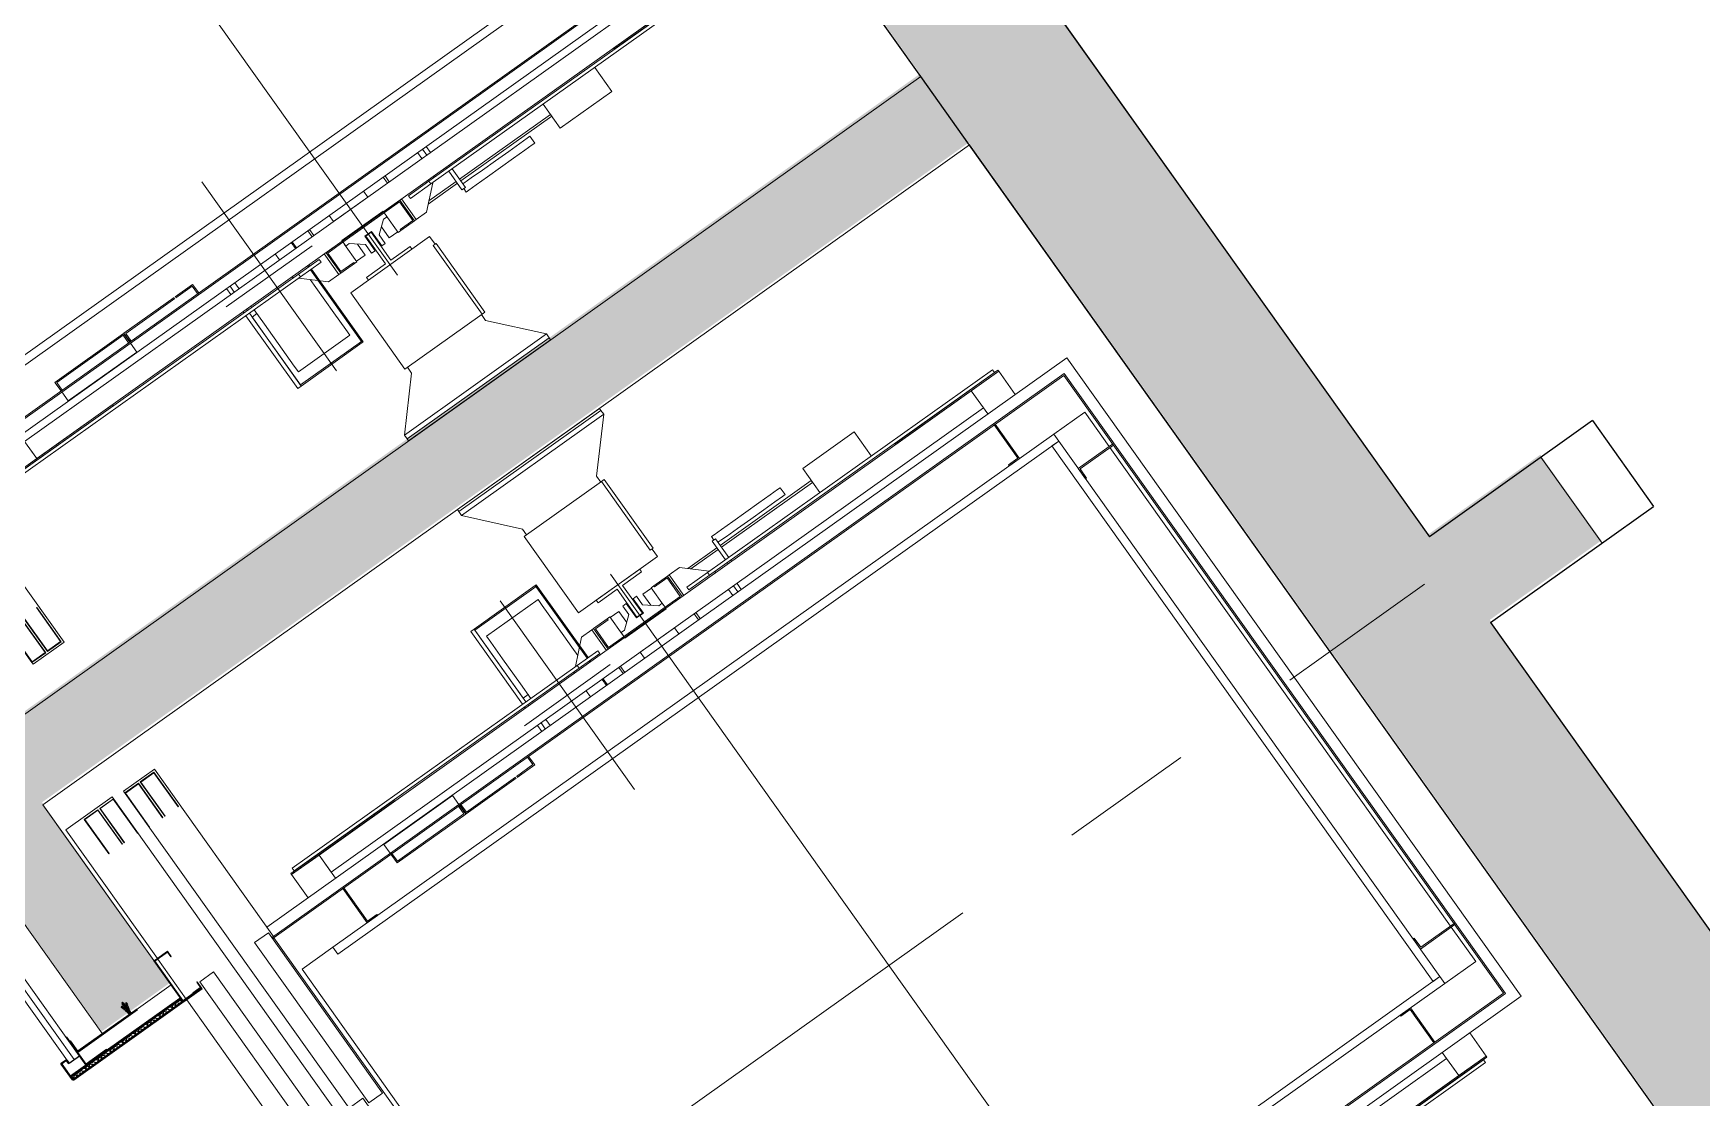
# Model space of a CAD drawing. Header units: centimetres. Extents: x 139057 to 200038, y 34824 to 80516.
# Drawn here: x 173770.8 to 174166.7, y 57169.9 to 57422.5 of the extents above; entities that cross this region are included whole.
import ezdxf

# ---------------------------------------------------------------- set-up
doc = ezdxf.new("R2010")
doc.units = ezdxf.units.CM
doc.header["$LTSCALE"] = 100
for name, pattern in [('AUSGEZOGEN', [0]), ('CENTER2', [28.575, 19.05, -3.175, 3.175, -3.175]), ('TR2010', [3, 2, -1])]:
    doc.linetypes.add(name, pattern=pattern)
doc.layers.get('0').update_dxf_attribs({"lineweight": 0})
for name, color, linetype in [('0.05', 57, 'Continuous'), ('0.15 E1-E2_Serramenti', 9, 'Continuous'), ('0.20 Cementi Armati', 4, 'Continuous'), ('_retini_strutture', 7, 'Continuous'), ('A-20-QUOTE-LIN-ROSSE', 1, 'Continuous'), ('A-FIN-CTG', 20, 'Continuous'), ('lamiera zincata', 4, 'Continuous'), ('rivestimento legno', 17, 'Continuous'), ('VITERIA', 6, 'Continuous'), ('white', 7, 'Continuous')]:
    doc.layers.add(name, color=color, linetype=linetype)
for name, color, linetype, lineweight in [('410_STRUTTURE_001-AM_0', 7, 'Continuous', 0), ('437_RIVESTIMENTI_001-AM_0', 13, 'Continuous', 0), ('448_RAMPE_SCALE_ASCENS_001-AM_0', 216, 'Continuous', 0)]:
    doc.layers.add(name, color=color, linetype=linetype, lineweight=lineweight)

# ---------------------------------------------------------------- blocks, each defined once
blk = doc.blocks.new('LD_20100709082116_00000001')
for p, q in [((-466.95, 180), (-1394.5, 180)), ((-1394.5, 180), (-1394.5, 45)), ((-1289.5, 180), (-1389.5, 180)), ((-1389.5, 180), (-1389.5, 140)), ((-1388.5, 179), (-1289.5, 179)), ((-1388.5, 141), (-1388.5, 179)), ((-1289.5, 179), (-1289.5, 180)), ((-0.05, 180), (-466.95, 180)), ((-466.95, 180), (-466.95, 140)), ((0.05, 180), (-0.05, 180)), ((-0.05, 140), (-0.05, 180)), ((466.95, 180), (0.05, 180)), ((0.05, 180), (0.05, 140)), ((1394.5, 180), (466.95, 180)), ((466.95, 140), (466.95, 180)), ((1389.5, 180), (1289.5, 180)), ((1289.5, 180), (1289.5, 179)), ((1289.5, 179), (1388.5, 179)), ((1388.5, 179), (1388.5, 141)), ((1389.5, 140), (1389.5, 180)), ((1394.5, 45), (1394.5, 180)), ((-1389.5, 140), (-1289.5, 140)), ((-1289.5, 135), (-1389.5, 135)), ((-1389.5, 135), (-1389.5, 95)), ((-1289.5, 141), (-1388.5, 141)), ((-1388.5, 134), (-1289.5, 134)), ((-1388.5, 96), (-1388.5, 134)), ((-1289.5, 140), (-1289.5, 141)), ((-1289.5, 134), (-1289.5, 135)), ((-450.05, 135), (-916.95, 135)), ((-916.95, 135), (-916.95, 95)), ((-466.95, 140), (-0.05, 140)), ((-450.05, 95), (-450.05, 135)), ((0.05, 140), (466.95, 140)), ((916.95, 135), (450.05, 135)), ((450.05, 135), (450.05, 95)), ((916.95, 95), (916.95, 135)), ((1388.5, 141), (1289.5, 141)), ((1289.5, 141), (1289.5, 140)), ((1289.5, 140), (1389.5, 140)), ((1389.5, 135), (1289.5, 135)), ((1289.5, 135), (1289.5, 134)), ((1289.5, 134), (1388.5, 134)), ((1388.5, 134), (1388.5, 96)), ((1389.5, 95), (1389.5, 135)), ((-1389.5, 95), (-1289.5, 95)), ((-1289.5, 96), (-1388.5, 96)), ((-1289.5, 95), (-1289.5, 96)), ((-900, 90), (-920, 90)), ((-920, 90), (-920, 88.5)), ((-920, 88.5), (-901.5, 88.5)), ((-916.95, 95), (-450.05, 95)), ((-901.5, 88.5), (-901.5, 36.5)), ((-900, 36.5), (-900, 90)), ((450.05, 95), (916.95, 95)), ((900, 90), (900, 36.5)), ((920, 90), (900, 90)), ((901.5, 36.5), (901.5, 88.5)), ((901.5, 88.5), (920, 88.5)), ((920, 88.5), (920, 90)), ((1388.5, 96), (1289.5, 96)), ((1289.5, 96), (1289.5, 95)), ((1289.5, 95), (1389.5, 95)), ((-1394.5, 45), (-1020, 45)), ((-1005, 75), (-1020, 75)), ((-1020, 75), (-1020, 36.5)), ((-1018.5, 73.5), (-1005, 73.5)), ((-1018.5, 36.5), (-1018.5, 73.5)), ((-1018.5, 45), (-901.5, 45)), ((-1005, 73.5), (-1005, 75)), ((-900, 45), (900, 45)), ((901.5, 45), (1018.5, 45)), ((1005, 75), (1005, 73.5)), ((1020, 75), (1005, 75)), ((1005, 73.5), (1018.5, 73.5)), ((1018.5, 73.5), (1018.5, 36.5)), ((1020, 36.5), (1020, 75)), ((1020, 45), (1394.5, 45)), ((-1020, 36.5), (-1020, 35)), ((-900, 36.5), (-1020, 36.5)), ((-1020, 35), (-900, 35)), ((-900, 35), (-900, 36.5)), ((900, 36.5), (900, 35)), ((1020, 36.5), (900, 36.5)), ((900, 35), (1020, 35)), ((1020, 35), (1020, 36.5))]:
    blk.add_line(p, q)
blk = doc.blocks.new('LD_20100709082116_00000003')
for p, q in [((903, 1153), (-903, 1153)), ((-903, 1153), (-903, -1153)), ((-900, 1150), (900, 1150)), ((-900, -1150), (-900, 1150)), ((900, 1150), (900, -1150)), ((903, -1153), (903, 1153)), ((-903, -1153), (-900, -1153)), ((-900, -1153), (-900, -1150)), ((-900, -1151.5), (900, -1151.5))]:
    blk.add_line(p, q)
blk = doc.blocks.new('LD_20100709082116_00000004')
for p, q in [((-903, 90), (-1390, 90)), ((-1390, 90), (-1390, 0)), ((-1285, 85), (-1385, 85)), ((-1385, 85), (-1385, 45)), ((-1384, 84), (-1285, 84)), ((-1384, 46), (-1384, 84)), ((-1285, 84), (-1285, 85)), ((-450.05, 85), (-916.95, 85)), ((-916.95, 85), (-916.95, 45)), ((-450.05, 45), (-450.05, 85)), ((916.95, 85), (450.05, 85)), ((450.05, 85), (450.05, 45)), ((1390, 90), (903, 90)), ((916.95, 45), (916.95, 85)), ((1385, 85), (1285, 85)), ((1285, 85), (1285, 84)), ((1285, 84), (1384, 84)), ((1384, 84), (1384, 46)), ((1385, 45), (1385, 85)), ((1390, 0), (1390, 90)), ((-1385, 45), (-1285, 45)), ((-1285, 40), (-1385, 40)), ((-1385, 40), (-1385, 0)), ((-1285, 46), (-1384, 46)), ((-1285, 45), (-1285, 46)), ((-1285, 39), (-1285, 40)), ((-916.95, 45), (-450.05, 45)), ((-0.05, 40), (-466.95, 40)), ((-466.95, 40), (-466.95, 0)), ((-0.05, 0), (-0.05, 40)), ((466.95, 40), (0.05, 40)), ((0.05, 40), (0.05, 0)), ((450.05, 45), (916.95, 45)), ((466.95, 0), (466.95, 40)), ((1384, 46), (1285, 46)), ((1285, 46), (1285, 45)), ((1285, 45), (1385, 45)), ((1385, 40), (1285, 40)), ((1285, 40), (1285, 39)), ((1385, 0), (1385, 40)), ((-1390, 0), (-466.95, 0)), ((-1385, 0), (-1285, 0)), ((-1384, 39), (-1285, 39)), ((-1384, 1), (-1384, 39)), ((-1285, 1), (-1384, 1)), ((-1285, 0), (-1285, 1)), ((-466.95, 0), (-0.05, 0)), ((-0.05, 0), (0.05, 0)), ((0.05, 0), (466.95, 0)), ((466.95, 0), (1390, 0)), ((1285, 39), (1384, 39)), ((1384, 1), (1285, 1)), ((1285, 1), (1285, 0)), ((1285, 0), (1385, 0)), ((1384, 39), (1384, 1))]:
    blk.add_line(p, q)
blk = doc.blocks.new('LD_20100709082116_00000005')
for p, q in [((-997.5, 1030), (-1000.5, 1030)), ((-1000.5, 1030), (-1000.5, 730)), ((-997.5, 1030), (-997.5, 950)), ((-930, 1030), (-997.5, 1030)), ((-997.5, 730), (-997.5, 1030)), ((997.5, 1030), (930, 1030)), ((997.5, 950), (997.5, 1030)), ((1000.5, 1030), (997.5, 1030)), ((997.5, 1030), (997.5, 730)), ((1000.5, 730), (1000.5, 1030)), ((-1001, 1020), (-1009, 1020)), ((-1009, 1020), (-1009, 190)), ((-1001, 190), (-1001, 1020)), ((1009, 1020), (1001, 1020)), ((1001, 1020), (1001, 190)), ((1009, 190), (1009, 1020)), ((-947.5, 950), (-997.5, 950)), ((-997.5, 950), (-997.5, 60)), ((-997.5, 950), (-930, 950)), ((-947.5, -950), (-947.5, 950)), ((930, 950), (997.5, 950)), ((997.5, 950), (947.5, 950)), ((947.5, 950), (947.5, -950)), ((997.5, 60), (997.5, 950)), ((-1000.5, 730), (-997.5, 730)), ((-997.5, 207.5), (-1001, 203.7)), ((-930, 207.5), (-947.5, 207.5)), ((-1009, 195), (-1057.5, 142.5)), ((-1001, 190), (-1009, 190)), ((-1009, 190), (-1009, 130)), ((-1009, 190), (-1001, 190)), ((-1001, 130), (-1001, 190)), ((-1057.5, 142.5), (-1057.5, 112.5)), ((-1009, 130), (-1001, 130)), ((-1057.5, 112.5), (-997.5, 112.5)), ((-1057.5, 112.5), (-1057.5, 107.5)), ((-997.5, 112.5), (-1057.5, 112.5)), ((-997.5, 107.5), (-1057.5, 107.5)), ((-1057.5, 107.5), (-1057.5, 67.5)), ((-1057.5, 107.5), (-997.5, 107.5)), ((-1054.5, 104.5), (-1000.5, 104.5)), ((-1054.5, 67.5), (-1054.5, 104.5)), ((-1000.5, 104.5), (-1000.5, 67.5)), ((-997.5, 67.5), (-997.5, 107.5)), ((-947.5, 112.5), (-930, 112.5)), ((-930, 112.5), (-947.5, 112.5)), ((-947.5, 107.5), (-930, 107.5)), ((-1057.5, 67.5), (-1054.5, 67.5)), ((-1057.5, 67.5), (-1057.5, 60)), ((-1057.5, 60), (-1007, 60)), ((-997.5, 67.5), (-1000.5, 67.5)), ((-1000.5, 67.5), (-1000.5, -67.5)), ((-1000.5, 67.5), (-997.5, 67.5)), ((-997.5, -67.5), (-997.5, 67.5)), ((-947.5, 50), (-947.5, -50)), ((-930, 50), (-947.5, 50)), ((-1057.5, -60), (-1057.5, -67.5)), ((-1007, -60), (-1057.5, -60)), ((-1057.5, -67.5), (-1057.5, -107.5)), ((-1054.5, -67.5), (-1057.5, -67.5)), ((-1054.5, -104.5), (-1054.5, -67.5)), ((-1000.5, -67.5), (-997.5, -67.5)), ((-1000.5, -67.5), (-1000.5, -104.5)), ((-997.5, -67.5), (-1000.5, -67.5)), ((-997.5, -60), (-997.5, -950)), ((-997.5, -107.5), (-997.5, -67.5)), ((-947.5, -50), (-930, -50)), ((-1057.5, -107.5), (-997.5, -107.5)), ((-1057.5, -107.5), (-1057.5, -112.5)), ((-997.5, -107.5), (-1057.5, -107.5)), ((-1057.5, -112.5), (-1057.5, -142.5)), ((-997.5, -112.5), (-1057.5, -112.5)), ((-1057.5, -112.5), (-997.5, -112.5)), ((-1000.5, -104.5), (-1054.5, -104.5)), ((-930, -107.5), (-947.5, -107.5)), ((-930, -112.5), (-947.5, -112.5)), ((-947.5, -112.5), (-930, -112.5)), ((-1057.5, -142.5), (-1009, -195)), ((-1001, -130), (-1009, -130)), ((-1009, -130), (-1009, -190)), ((-1001, -190), (-1001, -130)), ((-1009, -190), (-1001, -190)), ((-1001, -190), (-1009, -190)), ((-1009, -190), (-1009, -1020)), ((-1001, -1020), (-1001, -190)), ((-1001, -203.7), (-997.5, -207.5)), ((-947.5, -207.5), (-930, -207.5)), ((-997.5, -730), (-1000.5, -730)), ((-1000.5, -730), (-1000.5, -1030)), ((-997.5, -1030), (-997.5, -730)), ((-997.5, -950), (-947.5, -950)), ((-997.5, -950), (-997.5, -1030)), ((-930, -950), (-997.5, -950)), ((-1009, -1020), (-1001, -1020)), ((-1000.5, -1030), (-997.5, -1030)), ((-997.5, -1030), (-930, -1030))]:
    blk.add_line(p, q)
blk = doc.blocks.new('LD_20100709082116_00000007')
for p, q in [((-36.6, 63.5), (-44.5, 63.5)), ((-44.5, 63.5), (-44.5, -63.5)), ((-36.6, 7.94), (-36.6, 63.5)), ((44.5, 7.94), (-36.6, 7.94)), ((44.5, -7.94), (44.5, 7.94)), ((-36.6, -7.94), (44.5, -7.94)), ((-36.6, -63.5), (-36.6, -7.94)), ((-44.5, -63.5), (-36.6, -63.5))]:
    blk.add_line(p, q)
blk = doc.blocks.new('LD_20100709082116_00000008')
for p, q in [((-16, 320), (-16, 170)), ((54, 320), (-16, 320)), ((-16, 170), (54, 170)), ((19, 170), (19, -95)), ((24, 170), (19, 170)), ((24, -95), (24, 170)), ((10, 100), (-10, 100)), ((-10, 100), (-10, 92.4)), ((-10, 92.4), (-10, 70.7)), ((10, 92.4), (10, 100)), ((10, 70.7), (10, 92.4)), ((-10, 70.7), (-10, 38.3)), ((10, 38.3), (10, 70.7)), ((-10, 38.3), (-10, 0)), ((-10, 0), (-10, -38.3)), ((10, 0), (10, 38.3)), ((10, -38.3), (10, 0)), ((-10, -38.3), (-10, -70.7)), ((10, -70.7), (10, -38.3)), ((-10, -70.7), (-10, -92.4)), ((10, -92.4), (10, -70.7)), ((-10, -92.4), (-10, -100)), ((-10, -100), (0, -100)), ((10, -95), (10, -92.4)), ((19, -105), (19, -189.9)), ((24, -184.5), (24, -105))]:
    blk.add_line(p, q)
blk = doc.blocks.new('LD_20100709082116_00000009')
for p, q in [((-1009, 252), (-1063, 252)), ((-1063, 252), (-1063, 242)), ((-1063, 242), (-1009, 242)), ((-997.5, 252), (-1001, 252)), ((-1001, 242), (-997.5, 242)), ((-930, 232), (-947.5, 232)), ((-947.5, 222), (-930, 222)), ((-1056, 60), (-1056, 35)), ((1056, 35), (1056, 60)), ((-1056, 35), (-1024, 35)), ((1024, 35), (1056, 35)), ((-1056, -35), (-1056, -60)), ((-1024, -35), (-1056, -35)), ((1056, -35), (1024, -35)), ((1056, -60), (1056, -35))]:
    blk.add_line(p, q)
blk = doc.blocks.new('LD_20100709082116_0000000B')
for p, q in [((8, 50), (-16, 20)), ((19.5, 60), (8, 60)), ((8, 60), (8, 50)), ((24, 60), (22.5, 60)), ((24, -60), (24, 60)), ((-16, 20), (-41, 20)), ((-41, 20), (-41, 10)), ((-41, 10), (1, 10)), ((1, 10), (1, -10)), ((1, -10), (-41, -10)), ((-41, -10), (-41, -20)), ((-41, -20), (-16, -20)), ((-16, -20), (8, -50)), ((8, -50), (8, -60)), ((8, -60), (19.5, -60)), ((22.5, -60), (24, -60))]:
    blk.add_line(p, q)
blk = doc.blocks.new('LD_20100709082116_0000000E')
for p, q in [((-1221, 92), (-1221, 89)), ((-1009, 92), (-1221, 92)), ((-1218, 89), (-1221, 89)), ((-1221, 89), (-1221, -89)), ((-1221, 89), (-1009, 89)), ((-1040.4, 89), (-1218, 89)), ((-1218, 89), (-1218, -89)), ((-1218, -89), (-1218, 89)), ((-997.5, 92), (-1001, 92)), ((-1001, 89), (-997.5, 89)), ((-930, 92), (-947.5, 92)), ((-947.5, 89), (-930, 89)), ((947.5, 92), (930, 92)), ((930, 89), (947.5, 89)), ((1001, 92), (997.5, 92)), ((997.5, 89), (1001, 89)), ((1221, 92), (1009, 92)), ((1009, 89), (1221, 89)), ((1218, 89), (1040.4, 89)), ((1221, 89), (1218, 89)), ((1218, 89), (1218, -89)), ((1218, -89), (1218, 89)), ((1221, 89), (1221, 92)), ((1221, -89), (1221, 89)), ((-1221, -89), (-1218, -89)), ((-1009, -89), (-1221, -89)), ((-1221, -89), (-1221, -99)), ((-1221, -99), (-1009, -99)), ((-1218, -89), (-1020, -89)), ((-997.5, -89), (-1001, -89)), ((-1001, -99), (-997.5, -99)), ((-930, -89), (-947.5, -89)), ((-947.5, -99), (-930, -99)), ((947.5, -89), (930, -89)), ((930, -99), (947.5, -99)), ((1001, -89), (997.5, -89)), ((997.5, -99), (1001, -99)), ((1221, -89), (1009, -89)), ((1009, -99), (1221, -99)), ((1020, -89), (1218, -89)), ((1218, -89), (1221, -89)), ((1221, -99), (1221, -89))]:
    blk.add_line(p, q)
blk = doc.blocks.new('LD_20100709082116_0000000F')
at = {"linetype": 'CENTER2'}
for p, q in [((0, -125), (0, 125)), ((-275, 0), (275, 0))]:
    blk.add_line(p, q, dxfattribs=at)
for p, q in [((-207.9, 75), (-225, 75)), ((-225, 75), (-225, -75)), ((-159.1, 75), (-207.9, 75)), ((-86.1, 75), (-159.1, 75)), ((-62.5, 75), (-86.1, 75)), ((-225, -75), (-207.9, -75)), ((-207.9, -75), (-159.1, -75)), ((-159.1, -75), (-86.1, -75)), ((-86.1, -75), (-44, -75)), ((-50.8, -75), (-55, -75)), ((-55, -75), (-55, -89)), ((-44, -75), (-50.8, -75)), ((-32.5, -75), (-36, -75)), ((-36, -75), (-32.5, -75)), ((21, -75), (17.5, -75)), ((17.5, -75), (35, -75)), ((35, -75), (21, -75))]:
    blk.add_line(p, q)
blk = doc.blocks.new('LD_20100709082116_00000012')
for p, q in [((-930, 1180), (-930, -1150)), ((930, 1180), (-930, 1180)), ((930, -1150), (930, 1180)), ((-800, 1140), (-800, 1050)), ((-700, 1140), (-800, 1140)), ((697, 1140), (-697, 1140)), ((800, 1140), (700, 1140)), ((800, 1050), (800, 1140)), ((-800, -1050), (-800, -1140)), ((-800, -1140), (800, -1140)), ((-930, -1150), (-903, -1150))]:
    blk.add_line(p, q)
blk = doc.blocks.new('LD_20100709082116_00000014')
for p, q in [((203, 2300), (200, 2300)), ((200, 2300), (200, 2200)), ((203, 2203), (203, 2300)), ((1600, 2300), (1597, 2300)), ((1597, 2300), (1597, 2203)), ((1600, 2200), (1600, 2300)), ((120, 2200), (100, 2200)), ((100, 2200), (100, 100)), ((1680, 2200), (120, 2200)), ((120, 2200), (120, 2180)), ((120, 100), (120, 2200)), ((120, 2180), (1680, 2180)), ((200, 2200), (230, 2200)), ((230, 2203), (203, 2203)), ((230, 2200), (230, 2203)), ((1597, 2203), (1570, 2203)), ((1570, 2203), (1570, 2200)), ((1570, 2200), (1600, 2200)), ((1680, 2180), (1680, 2200)), ((1700, 2200), (1680, 2200)), ((1680, 2200), (1680, 1610)), ((1700, 1610), (1700, 2200)), ((100, 2100), (0, 2100)), ((0, 2100), (0, 2097)), ((100, 2070), (100, 2100)), ((1700, 2100), (1700, 2070)), ((1800, 2100), (1700, 2100)), ((1800, 2097), (1800, 2100)), ((0, 2097), (97, 2097)), ((97, 2097), (97, 2070)), ((97, 2070), (100, 2070)), ((1700, 2070), (1703, 2070)), ((1703, 2070), (1703, 2097)), ((1703, 2097), (1800, 2097)), ((97, 203), (0, 203)), ((0, 203), (0, 200)), ((0, 200), (100, 200)), ((100, 230), (97, 230)), ((97, 230), (97, 203)), ((100, 200), (100, 230)), ((100, 100), (120, 100))]:
    blk.add_line(p, q)
blk = doc.blocks.new('LD_20100709082116_00000016')
for p, q in [((6, 207), (0, 207)), ((0, 207), (0, -207)), ((6, -207), (6, 207)), ((17, 207), (6, 207)), ((6, 207), (6, -207)), ((17, -207), (17, 207)), ((127, 108), (17, 207)), ((17, 207), (17, -207)), ((144, 108), (127, 108)), ((344, 118), (144, 118)), ((144, 118), (144, 110)), ((144, 110), (144, -115)), ((144, 110), (344, 110)), ((344, 110), (344, 118)), ((366, 115), (344, 115)), ((366, -115), (366, 115)), ((17, -207), (127, -108)), ((127, -108), (144, -108)), ((144, -115), (366, -115)), ((0, -207), (6, -207)), ((6, -207), (17, -207))]:
    blk.add_line(p, q)
blk = doc.blocks.new('LD_20100709082116_00000015')
for p, q in [((-25, 301), (-25, 250)), ((0, 301), (-25, 301)), ((-22, 250), (-22, 298)), ((-22, 298), (0, 298)), ((0, 298), (0, 301)), ((-25, 247), (-25, 101)), ((-22, 104), (-22, 247)), ((-25, 101), (0, 101)), ((0, 100), (-25, 100)), ((-25, 100), (-25, -100)), ((0, 100), (-24.95, 100)), ((-24.95, 100), (-24.95, -100)), ((0, 104), (-22, 104)), ((-22, 97), (0, 97)), ((-22, -97), (-22, 97)), ((0, 101), (0, 104)), ((0, 97), (0, 100)), ((29.05, 100), (3, 100)), ((29.05, -100), (29.05, 100)), ((-25, -100), (0, -100)), ((-24.95, -100), (0, -100)), ((0, -97), (-22, -97)), ((0, -100), (0, -97)), ((3, -100), (29.05, -100))]:
    blk.add_line(p, q)
blk = doc.blocks.new('ASC_ESSE')
at = {"linetype": 'CENTER2'}
for p, q in [((7775, 2975), (7775, -275)), ((8914.5, 1285), (6635.5, 1285)), ((9785.5, 1285), (12064.5, 1285))]:
    blk.add_line(p, q, dxfattribs=at)
at = {"rotation": 180}
for name, p in [('LD_20100709082116_00000001', (7775, 2735)), ('LD_20100709082116_00000004', (7775, 2525)), ('LD_20100709082116_00000012', (7775, 1285)), ('LD_20100709082116_00000003', (7775, 1285)), ('LD_20100709082116_00000005', (7775, 1285)), ('LD_20100709082116_00000014', (8675, 2435)), ('LD_20100709082116_00000015', (10025, 1995)), ('LD_20100709082116_0000000E', (7775, 1535)), ('LD_20100709082116_0000000F', (8740, 1535)), ('LD_20100709082116_00000016', (9250, 1285)), ('LD_20100709082116_00000007', (8839.5, 1285)), ('LD_20100709082116_00000009', (7775, 1285)), ('LD_20100709082116_0000000B', (8795, 1285)), ('LD_20100709082116_00000008', (8838, 938))]:
    blk.add_blockref(name, p, dxfattribs=at)
at = {"xscale": -1, "rotation": 180}
for name, p in [('LD_20100709082116_00000004', (10925, 2525)), ('LD_20100709082116_00000012', (10925, 1285)), ('LD_20100709082116_00000003', (10925, 1285)), ('LD_20100709082116_00000005', (10925, 1285)), ('LD_20100709082116_00000014', (10025, 2435)), ('LD_20100709082116_00000015', (8675, 1995)), ('LD_20100709082116_0000000F', (9960, 1535)), ('LD_20100709082116_0000000E', (10925, 1535)), ('LD_20100709082116_00000016', (9450, 1285)), ('LD_20100709082116_00000007', (9860.5, 1285)), ('LD_20100709082116_00000009', (10925, 1285)), ('LD_20100709082116_0000000B', (9905, 1285)), ('LD_20100709082116_00000008', (9862, 938))]:
    blk.add_blockref(name, p, dxfattribs=at)
blk = doc.blocks.new('A$C5CCC1F19')
for p, q in [((0.104, 1.069), (0.074, 1.069)), ((0.074, 1.069), (0.074, 1.0675)), ((0.069, 1.0365), (0.069, 0.9865)), ((0.104, 1.0675), (0.074, 1.0675)), ((0.0765, 1.0335), (0.0765, 0.987)), ((0.078, 1.0335), (0.078, 0.987)), ((0.104, 1.0355), (0.0785, 1.0355)), ((0.104, 1.034), (0.0785, 1.034)), ((0.1045, 1.067), (0.1045, 1.036)), ((0.106, 1.067), (0.106, 1.036)), ((1.419, 1.0365), (1.419, 0.9865)), ((0.0105, 0.9835), (0.009, 0.9835)), ((0.009, 0.9835), (0.009, 0.9645)), ((0.0105, 0.9835), (0.0105, 0.9645)), ((0.053, 0.964), (0.011, 0.964)), ((0.053, 0.9625), (0.011, 0.9625)), ((0.011, 0.9615), (0.011, 0.947)), ((0.013, 0.9625), (0.013, 0.9575)), ((0.013, 0.9575), (0.0355, 0.9575)), ((0.0355, 0.9575), (0.0388, 0.9485)), ((0.069, 0.9865), (0.039, 0.9865)), ((0.039, 0.9625), (0.0438, 0.9494)), ((0.0535, 0.9845), (0.0535, 0.9645)), ((0.055, 0.9845), (0.055, 0.9645)), ((0.076, 0.9865), (0.0555, 0.9865)), ((0.076, 0.985), (0.0555, 0.985)), ((1.419, 0.9865), (1.449, 0.9865)), ((1.449, 0.9625), (1.4442, 0.9494)), ((1.4525, 0.9575), (1.4492, 0.9485)), ((1.475, 0.9575), (1.4525, 0.9575)), ((1.475, 0.9625), (1.475, 0.9575)), ((1.477, 0.9615), (1.477, 0.947)), ((0.016, 0.942), (0.035, 0.942)), ((0.0465, 0.9357), (0.0465, 0.887)), ((0.062, 0.9284), (0.0471, 0.9361)), ((0.0643, 0.9328), (0.0498, 0.9403)), ((0.062, 0.9284), (0.062, 0.884)), ((0.067, 0.921), (0.067, 0.9284)), ((0.067, 0.921), (0.067, 0.001)), ((0.087, 0.922), (0.068, 0.922)), ((0.088, 0.903), (0.088, 0.921)), ((1.4, 0.903), (1.4, 0.921)), ((1.401, 0.922), (1.42, 0.922)), ((1.421, 0.921), (1.421, 0.9284)), ((1.421, 0.921), (1.421, 0.485)), ((1.4237, 0.9328), (1.4382, 0.9403)), ((1.426, 0.9284), (1.4409, 0.9361)), ((1.426, 0.9284), (1.426, 0.884)), ((1.4415, 0.9357), (1.4415, 0.887)), ((1.472, 0.942), (1.453, 0.942)), ((0.067, 0.882), (0.0515, 0.882)), ((0.067, 0.884), (0.062, 0.884)), ((0.088, 0.9089), (0.088, 0.9039)), ((0.133, 0.902), (0.089, 0.902)), ((0.134, 0.901), (0.134, 0.021)), ((1.354, 0.901), (1.354, 0.4408)), ((1.355, 0.902), (1.399, 0.902)), ((1.4, 0.9089), (1.4, 0.9039)), ((1.421, 0.884), (1.426, 0.884)), ((1.421, 0.882), (1.4365, 0.882)), ((0.134, 0.852), (0.177, 0.852)), ((1.354, 0.852), (1.311, 0.852)), ((0.207, 0.822), (0.207, 0.1)), ((1.281, 0.822), (1.281, 0.565)), ((1.354, 0.535), (1.311, 0.535)), ((1.334, 0.441), (1.334, 0.484)), ((1.354, 0.485), (1.335, 0.485)), ((1.4, 0.466), (1.4, 0.484)), ((1.401, 0.485), (1.421, 0.485)), ((1.335, 0.44), (1.353, 0.44)), ((1.355, 0.465), (1.399, 0.465)), ((0, 0.1), (0, 0.215)), ((0.025, 0.215), (0, 0.215)), ((0.025, 0.1), (0.025, 0.215)), ((0.0595, 0.095), (0.03, 0.095)), ((0.0595, 0.061), (0.0595, 0.104)), ((0.067, 0.105), (0.0605, 0.105)), ((0.0595, 0.07), (0.03, 0.07)), ((0.067, 0.06), (0.0605, 0.06)), ((0.134, 0.07), (0.177, 0.07)), ((0.088, 0.019), (0.088, 0.001)), ((0.133, 0.02), (0.089, 0.02)), ((0.087, 0), (0.068, 0))]:
    blk.add_line(p, q)
blk.add_lwpolyline([(1.384, 1.034, -0.414214), (1.382, 1.036), (1.382, 1.067, -0.414214), (1.384, 1.069), (1.414, 1.069), (1.414, 1.0675), (1.384, 1.0675, 0.414214), (1.3835, 1.067), (1.3835, 1.036, 0.414214), (1.384, 1.0355), (1.4095, 1.0355, -0.414214), (1.4115, 1.0335), (1.4115, 0.987, 0.414214), (1.412, 0.9865), (1.4325, 0.9865, -0.414214), (1.4345, 0.9845), (1.4345, 0.9645, 0.414214), (1.435, 0.964), (1.477, 0.964, 0.414214), (1.4775, 0.9645), (1.4775, 0.9835), (1.479, 0.9835), (1.479, 0.9645, -0.414214), (1.477, 0.9625), (1.435, 0.9625, -0.414214), (1.433, 0.9645), (1.433, 0.9845, 0.414214), (1.4325, 0.985), (1.412, 0.985, -0.414214), (1.41, 0.987), (1.41, 1.0335, 0.414214), (1.4095, 1.034)], format="xyb", close=True)
for centre in [(0.0425, 0.942), (1.4455, 0.942)]:
    blk.add_circle(centre, 0.0075)
for centre, radius, start, end in [((0.104, 1.067), 0.002, 0, 90), ((0.0785, 1.0335), 0.002, 90, 180), ((0.0785, 1.0335), 0.0005, 90, 180), ((0.104, 1.067), 0.0005, 0, 90), ((0.104, 1.036), 0.0005, 270, 0), ((0.104, 1.036), 0.002, 270, 0), ((0.011, 0.9645), 0.002, 180, 270), ((0.011, 0.9645), 0.0005, 180, 270), ((0.012, 0.9615), 0.001, 90, 180), ((0.053, 0.9645), 0.0005, 270, 360), ((0.053, 0.9645), 0.002, 270, 360), ((0.0555, 0.9845), 0.002, 90, 180), ((0.0555, 0.9845), 0.0005, 90, 180), ((0.076, 0.987), 0.0005, 270, 0), ((0.076, 0.987), 0.002, 270, 0), ((-0.013, 0.9591), 0.9469, 276.1212, 1.658), ((1.522, 0.9983), 0.5886, 181.1503, 251.5373), ((1.476, 0.9615), 0.001, 360, 90), ((0.016, 0.947), 0.005, 180, 270), ((0.062, 0.9284), 0.005, 360, 62.6761), ((0.068, 0.921), 0.001, 90, 180), ((0.087, 0.921), 0.001, 0, 90), ((1.401, 0.921), 0.001, 90, 180), ((1.42, 0.921), 0.001, 0, 90), ((1.426, 0.9284), 0.005, 117.3239, 180), ((1.472, 0.947), 0.005, 270, 0), ((0.0515, 0.887), 0.005, 180, 270), ((0.089, 0.903), 0.001, 180, 270), ((0.133, 0.901), 0.001, 0, 90), ((1.355, 0.901), 0.001, 90, 180), ((1.399, 0.903), 0.001, 270, 360), ((1.4365, 0.887), 0.005, 270, 0), ((0.177, 0.822), 0.03, 0, 90), ((1.311, 0.822), 0.03, 90, 180), ((1.311, 0.565), 0.03, 180, 270), ((1.335, 0.484), 0.001, 90, 180), ((1.401, 0.484), 0.001, 90, 180), ((1.42, 0.486), 0.001, 270, 0), ((1.335, 0.441), 0.001, 180, 270), ((1.353, 0.441), 0.001, 270, 350.3961), ((1.355, 0.466), 0.001, 180, 270), ((1.399, 0.466), 0.001, 270, 0), ((0.03, 0.1), 0.03, 180, 270), ((0.03, 0.1), 0.005, 180, 270), ((0.0605, 0.104), 0.001, 90, 180), ((0.177, 0.1), 0.03, 270, 0), ((0.0605, 0.061), 0.001, 180, 270), ((0.068, 0.001), 0.001, 180, 270), ((0.087, 0.001), 0.001, 270, 360), ((0.089, 0.019), 0.001, 90, 180), ((0.133, 0.021), 0.001, 270, 360)]:
    blk.add_arc(centre, radius, start, end)
blk = doc.blocks.new('imbotte_esse')
h = blk.add_hatch()
h.set_pattern_fill('ANSI38', scale=2, angle=90, style=0)
h.set_pattern_definition([(135, (25807.2365, -1189.3905), (-4.49012806, -4.49012806), []), (225, (25807.2365, -1189.3905), (-4.49012806, -13.4703842), [15.875, -9.525])])
h.paths.add_polyline_path([(-67103.8, 29410.8), (-67111.8, 29410.8), (-67111.8, 29093.2), (-67103.8, 29093.1)])
at = {"color": 4}
for p, q in [((-67113.8, 29465.5, 0), (-67113.8, 29093.6)), ((-67112.3, 29412.7, 0), (-67112.3, 29465.5, 0)), ((-67112.3, 29465.5, 0), (-67110.8, 29465.5, 0)), ((-67112.3, 29463.7, 0), (-67112.3, 29095.1)), ((-67110.8, 29465.5, 0), (-67110.8, 29414.2, 0)), ((-67110.8, 29443.7, 0), (-67110.8, 29463.7, 0)), ((-67109.3, 29465.5, 0), (-67109.3, 29443.7, 0)), ((-67110.8, 29443.7, 0), (-67109.3, 29443.7, 0)), ((-67090.8, 29412.7, 0), (-67112.3, 29412.7, 0)), ((-67110.8, 29414.2, 0), (-67090.8, 29414.2, 0)), ((-67090.8, 29414.2, 0), (-67090.8, 29412.7, 0)), ((-67065.8, 29107.6), (-67074.8, 29107.6)), ((-67074.8, 29107.6), (-67074.8, 29106.3)), ((-67067.3, 29106.1), (-67074.8, 29106.1)), ((-67065.3, 29095.1), (-67065.3, 29104.1)), ((-67063.8, 29093.6), (-67063.8, 29105.6)), ((-67111.8, 29091.6), (-67065.8, 29091.6)), ((-67110.3, 29093.1), (-67067.3, 29093.1))]:
    blk.add_line(p, q, dxfattribs=at)
blk.add_lwpolyline([(-67112.3, 29410.8), (-67101.8, 29410.8), (-67101.8, 29093.1)])
at = {"elevation": 0}
blk.add_lwpolyline([(-67111.8, 29093.2), (-67103.8, 29093.1), (-67103.8, 29410.8), (-67111.8, 29410.8)], close=True, dxfattribs=at)
at = {"color": 4}
for centre, radius, start, end in [((-67111.5, 29465.5, 0), 2.25, 0, 180), ((-67111.5, 29465.5, 0), 0.75, 0, 180), ((-67067.3, 29104.1), 2, 0, 90), ((-67065.8, 29105.6), 2, 0, 90), ((-67111.8, 29093.6), 2, 180, 270), ((-67110.3, 29095.1), 2, 180, 270), ((-67067.3, 29095.1), 2, 270, 0), ((-67065.8, 29093.6), 2, 270, 0)]:
    blk.add_arc(centre, radius, start, end, dxfattribs=at)
blk = doc.blocks.new('VITE E TASSELLO')
at = {"layer": 'VITERIA', "color": 1}
blk.add_lwpolyline([(-67911.6, 29357.5), (-67911.6, 29364), (-67918.5, 29364), (-67921.7, 29364.9), (-67921.4, 29366), (-67924.4, 29365.6), (-67925.6, 29365.9), (-67925.3, 29367), (-67928.2, 29366.6), (-67929.5, 29366.9), (-67929.2, 29368.1), (-67932.1, 29367.6), (-67933.3, 29368), (-67933, 29369.1), (-67936, 29368.7), (-67936.5, 29366.6), (-67914.9, 29360.8), (-67936.5, 29355), (-67936, 29352.8), (-67933, 29352.4), (-67933.3, 29353.6), (-67932.1, 29353.9), (-67929.2, 29353.5), (-67929.5, 29354.6), (-67928.2, 29354.9), (-67925.3, 29354.5), (-67925.6, 29355.6), (-67924.4, 29355.9), (-67921.4, 29355.5), (-67921.7, 29356.7), (-67918.5, 29357.5)], close=True, dxfattribs=at)
at = {"layer": 'white', "color": 7}
for p, q in [((-67943.4, 29360.9), (-67942, 29361.5)), ((-67943.4, 29360.9), (-67942.2, 29360.4)), ((-67942.2, 29360.4), (-67942, 29361.5)), ((-67941.9, 29359.8), (-67942.2, 29360.4)), ((-67942, 29361.5), (-67941.6, 29362.1)), ((-67941.6, 29362.1), (-67941.9, 29359.8)), ((-67941.8, 29359.8), (-67941.9, 29359.8)), ((-67941.8, 29359.8), (-67941.5, 29362.1)), ((-67941.5, 29360.1), (-67941.8, 29359.8)), ((-67941.6, 29362.1), (-67941.5, 29362.1)), ((-67941.5, 29362.1), (-67941.2, 29361.8)), ((-67941.5, 29360.1), (-67941.2, 29361.8)), ((-67941.5, 29360.1), (-67940.8, 29359.8)), ((-67941.2, 29361.8), (-67940.5, 29362.1)), ((-67940.8, 29359.8), (-67940.5, 29362.1)), ((-67940.6, 29359.2), (-67940.8, 29359.8)), ((-67940.1, 29362.8), (-67940.6, 29359.2)), ((-67940.4, 29359.2), (-67940.6, 29359.2)), ((-67940.5, 29362.1), (-67940.1, 29362.8)), ((-67940.4, 29359.2), (-67940, 29362.8)), ((-67940.1, 29359.5), (-67940.4, 29359.2)), ((-67940.1, 29362.8), (-67940, 29362.8)), ((-67940.1, 29359.5), (-67939.6, 29362.5)), ((-67940.1, 29359.5), (-67939.5, 29359.3)), ((-67940, 29362.8), (-67939.6, 29362.5)), ((-67939.6, 29362.5), (-67939.5, 29362.5)), ((-67939.5, 29359.3), (-67938.9, 29362.5)), ((-67938.9, 29362.5), (-67939.5, 29362.5)), ((-67939.2, 29358.7), (-67939.5, 29359.3)), ((-67939.2, 29358.7), (-67938.6, 29363.1)), ((-67939, 29358.7), (-67939.2, 29358.7)), ((-67939, 29358.7), (-67938.5, 29363.1)), ((-67938.7, 29359.3), (-67939, 29358.7)), ((-67938.9, 29362.5), (-67938.6, 29363.1)), ((-67938.2, 29362.5), (-67938.7, 29359.3)), ((-67938.1, 29359.3), (-67938.7, 29359.3)), ((-67938.6, 29363.1), (-67938.5, 29363.1)), ((-67938.5, 29363.1), (-67938.2, 29362.5)), ((-67937.6, 29362.5), (-67938.2, 29362.5)), ((-67938.1, 29359.3), (-67937.6, 29362.5)), ((-67937.8, 29358.7), (-67938.1, 29359.3)), ((-67937.8, 29358.7), (-67937.3, 29363.1)), ((-67937.7, 29358.7), (-67937.8, 29358.7)), ((-67937.7, 29358.7), (-67937.1, 29363.1)), ((-67937.4, 29359.3), (-67937.7, 29358.7)), ((-67937.6, 29362.5), (-67937.3, 29363.1)), ((-67936.8, 29362.5), (-67937.4, 29359.3)), ((-67936.7, 29359.3), (-67937.4, 29359.3)), ((-67937.3, 29363.1), (-67937.1, 29363.1)), ((-67937.1, 29363.1), (-67936.8, 29362.5)), ((-67936.1, 29362.5), (-67936.8, 29362.5)), ((-67936.1, 29362.5), (-67936.7, 29359.3)), ((-67936.7, 29359.3), (-67936.4, 29358.7)), ((-67936.4, 29358.7), (-67935.8, 29363.1)), ((-67936.4, 29358.7), (-67936.2, 29358.7)), ((-67936.2, 29358.7), (-67935.7, 29363.1)), ((-67936.2, 29358.7), (-67935.9, 29359.3)), ((-67935.8, 29363.1), (-67936.1, 29362.5)), ((-67935.9, 29359.3), (-67935.4, 29362.5)), ((-67935.2, 29359.3), (-67935.9, 29359.3)), ((-67935.7, 29363.1), (-67935.8, 29363.1)), ((-67935.4, 29362.5), (-67935.7, 29363.1)), ((-67934.7, 29362.5), (-67935.4, 29362.5)), ((-67934.7, 29362.5), (-67935.2, 29359.3)), ((-67935.2, 29359.3), (-67934.9, 29358.7)), ((-67934.9, 29358.7), (-67934.4, 29363.1)), ((-67934.9, 29358.7), (-67934.8, 29358.7)), ((-67934.8, 29358.7), (-67934.3, 29363.1)), ((-67934.8, 29358.7), (-67934.5, 29359.3)), ((-67934.4, 29363.1), (-67934.7, 29362.5)), ((-67934.5, 29359.3), (-67933.9, 29362.5)), ((-67933.8, 29359.3), (-67934.5, 29359.3)), ((-67934.3, 29363.1), (-67934.4, 29363.1)), ((-67933.9, 29362.5), (-67934.3, 29363.1)), ((-67933.3, 29362.5), (-67933.9, 29362.5)), ((-67933.3, 29362.5), (-67933.8, 29359.3)), ((-67933.8, 29359.3), (-67933.5, 29358.7)), ((-67933.5, 29358.7), (-67932.9, 29363.1)), ((-67933.5, 29358.7), (-67933.3, 29358.7)), ((-67932.9, 29363.1), (-67933.3, 29362.5)), ((-67933.3, 29358.7), (-67932.8, 29363.1)), ((-67933.3, 29358.7), (-67933, 29359.3)), ((-67933, 29359.3), (-67932.5, 29362.5)), ((-67932.4, 29359.3), (-67933, 29359.3)), ((-67932.8, 29363.1), (-67932.9, 29363.1)), ((-67932.5, 29362.5), (-67932.8, 29363.1)), ((-67931.8, 29362.5), (-67932.5, 29362.5)), ((-67931.8, 29362.5), (-67932.4, 29359.3)), ((-67932.4, 29359.3), (-67932, 29358.7)), ((-67932, 29358.7), (-67931.5, 29363.1)), ((-67932, 29358.7), (-67931.9, 29358.7)), ((-67931.9, 29358.7), (-67931.4, 29363.1)), ((-67931.9, 29358.7), (-67931.6, 29359.3)), ((-67931.5, 29363.1), (-67931.8, 29362.5)), ((-67931.6, 29359.3), (-67931.1, 29362.5)), ((-67930.9, 29359.3), (-67931.6, 29359.3)), ((-67931.4, 29363.1), (-67931.5, 29363.1)), ((-67931.1, 29362.5), (-67931.4, 29363.1)), ((-67930.4, 29362.5), (-67931.1, 29362.5)), ((-67930.4, 29362.5), (-67930.9, 29359.3)), ((-67930.9, 29359.3), (-67930.6, 29358.7)), ((-67930.6, 29358.7), (-67930.1, 29363.1)), ((-67930.6, 29358.7), (-67930.5, 29358.7)), ((-67930.5, 29358.7), (-67929.9, 29363.1)), ((-67930.5, 29358.7), (-67930.2, 29359.3)), ((-67930.1, 29363.1), (-67930.4, 29362.5)), ((-67930.2, 29359.3), (-67929.6, 29362.5)), ((-67929.5, 29359.3), (-67930.2, 29359.3)), ((-67929.9, 29363.1), (-67930.1, 29363.1)), ((-67929.6, 29362.5), (-67929.9, 29363.1)), ((-67928.9, 29362.5), (-67929.6, 29362.5)), ((-67928.9, 29362.5), (-67929.5, 29359.3)), ((-67929.5, 29359.3), (-67929.2, 29358.7)), ((-67929.2, 29358.7), (-67928.6, 29363.1)), ((-67929.2, 29358.7), (-67929, 29358.7)), ((-67929, 29358.7), (-67928.5, 29363.1)), ((-67929, 29358.7), (-67928.7, 29359.3)), ((-67928.6, 29363.1), (-67928.9, 29362.5)), ((-67928.7, 29359.3), (-67928.2, 29362.5)), ((-67928, 29359.3), (-67928.7, 29359.3)), ((-67928.5, 29363.1), (-67928.6, 29363.1)), ((-67928.2, 29362.5), (-67928.5, 29363.1)), ((-67927.5, 29362.5), (-67928.2, 29362.5)), ((-67928, 29359.3), (-67927.5, 29362.5)), ((-67927.7, 29358.7), (-67928, 29359.3)), ((-67927.7, 29358.7), (-67927.2, 29363.1)), ((-67927.6, 29358.7), (-67927.7, 29358.7)), ((-67927.6, 29358.7), (-67927.1, 29363.1)), ((-67927.3, 29359.3), (-67927.6, 29358.7)), ((-67927.5, 29362.5), (-67927.2, 29363.1)), ((-67926.7, 29362.5), (-67927.3, 29359.3)), ((-67926.6, 29359.3), (-67927.3, 29359.3)), ((-67927.2, 29363.1), (-67927.1, 29363.1)), ((-67927.1, 29363.1), (-67926.7, 29362.5)), ((-67926.1, 29362.5), (-67926.7, 29362.5)), ((-67926.6, 29359.3), (-67926.1, 29362.5)), ((-67926.3, 29358.7), (-67926.6, 29359.3)), ((-67926.3, 29358.7), (-67925.7, 29363.1)), ((-67926.1, 29358.7), (-67926.3, 29358.7)), ((-67926.1, 29358.7), (-67925.6, 29363.1)), ((-67926.1, 29362.5), (-67925.7, 29363.1)), ((-67925.8, 29359.3), (-67926.1, 29358.7)), ((-67925.3, 29362.5), (-67925.8, 29359.3)), ((-67925.2, 29359.3), (-67925.8, 29359.3)), ((-67925.7, 29363.1), (-67925.6, 29363.1)), ((-67925.6, 29363.1), (-67925.3, 29362.5)), ((-67924.6, 29362.5), (-67925.3, 29362.5)), ((-67925.2, 29359.3), (-67924.6, 29362.5)), ((-67924.8, 29358.7), (-67925.2, 29359.3)), ((-67924.8, 29358.7), (-67924.3, 29363.1)), ((-67924.7, 29358.7), (-67924.8, 29358.7)), ((-67924.7, 29358.7), (-67924.2, 29363.1)), ((-67924.4, 29359.3), (-67924.7, 29358.7)), ((-67924.6, 29362.5), (-67924.3, 29363.1)), ((-67923.9, 29362.5), (-67924.4, 29359.3)), ((-67923.7, 29359.3), (-67924.4, 29359.3)), ((-67924.3, 29363.1), (-67924.2, 29363.1)), ((-67924.2, 29363.1), (-67923.9, 29362.5)), ((-67923.2, 29362.5), (-67923.9, 29362.5)), ((-67923.2, 29362.5), (-67923.7, 29359.3)), ((-67923.7, 29359.3), (-67923.4, 29358.7)), ((-67923.4, 29358.7), (-67922.9, 29363.1)), ((-67923.4, 29358.7), (-67923.3, 29358.7)), ((-67923.3, 29358.7), (-67922.7, 29363.1)), ((-67923.3, 29358.7), (-67923, 29359.3)), ((-67922.9, 29363.1), (-67923.2, 29362.5)), ((-67923, 29359.3), (-67922.4, 29362.5)), ((-67922.3, 29359.3), (-67923, 29359.3)), ((-67922.7, 29363.1), (-67922.9, 29363.1)), ((-67922.4, 29362.5), (-67922.7, 29363.1)), ((-67921.7, 29362.5), (-67922.4, 29362.5)), ((-67921.7, 29362.5), (-67922.3, 29359.3)), ((-67922.3, 29359.3), (-67922, 29358.7)), ((-67922, 29358.7), (-67921.4, 29363.1)), ((-67922, 29358.7), (-67921.8, 29358.7)), ((-67921.8, 29358.7), (-67921.3, 29363.1)), ((-67921.8, 29358.7), (-67921.5, 29359.3)), ((-67921.4, 29363.1), (-67921.7, 29362.5)), ((-67921.5, 29359.3), (-67921, 29362.5)), ((-67920.8, 29359.3), (-67921.5, 29359.3)), ((-67921.3, 29363.1), (-67921.4, 29363.1)), ((-67921, 29362.5), (-67921.3, 29363.1)), ((-67920.3, 29362.5), (-67921, 29362.5)), ((-67920.3, 29362.5), (-67920.8, 29359.3)), ((-67920.8, 29359.3), (-67920.5, 29358.7)), ((-67920.5, 29358.7), (-67920, 29363.1)), ((-67920.5, 29358.7), (-67920.4, 29358.7)), ((-67920.4, 29358.7), (-67919.9, 29363.1)), ((-67920.4, 29358.7), (-67920.1, 29359.3)), ((-67920, 29363.1), (-67920.3, 29362.5)), ((-67920.1, 29359.3), (-67919.5, 29362.5)), ((-67919.4, 29359.3), (-67920.1, 29359.3)), ((-67919.9, 29363.1), (-67920, 29363.1)), ((-67919.5, 29362.5), (-67919.9, 29363.1)), ((-67918.9, 29362.5), (-67919.5, 29362.5)), ((-67918.9, 29362.5), (-67919.4, 29359.3)), ((-67919.4, 29359.3), (-67919.1, 29358.7)), ((-67919.1, 29358.7), (-67918.5, 29363.1)), ((-67919.1, 29358.7), (-67918.9, 29358.7)), ((-67918.9, 29358.7), (-67918.4, 29363.1)), ((-67918.5, 29363.1), (-67918.9, 29362.5)), ((-67918.9, 29358.7), (-67918.6, 29359.3)), ((-67918.6, 29359.3), (-67918.1, 29362.5)), ((-67918, 29359.3), (-67918.6, 29359.3)), ((-67918.4, 29363.1), (-67918.5, 29363.1)), ((-67918.1, 29362.5), (-67918.4, 29363.1)), ((-67917.4, 29362.5), (-67918.1, 29362.5)), ((-67917.4, 29362.5), (-67918, 29359.3)), ((-67918, 29359.3), (-67917.6, 29358.7)), ((-67917.6, 29358.7), (-67917.1, 29363.1)), ((-67917.6, 29358.7), (-67917.5, 29358.7)), ((-67917.5, 29358.7), (-67917, 29363.1)), ((-67917.5, 29358.7), (-67917.2, 29359.3)), ((-67917.1, 29363.1), (-67917.4, 29362.5)), ((-67917.2, 29359.3), (-67916.7, 29362.5)), ((-67916.5, 29359.3), (-67917.2, 29359.3)), ((-67917, 29363.1), (-67917.1, 29363.1)), ((-67916.7, 29362.5), (-67917, 29363.1)), ((-67916, 29362.5), (-67916.7, 29362.5)), ((-67916, 29362.5), (-67916.5, 29359.3)), ((-67916.5, 29359.3), (-67916.2, 29358.7)), ((-67916.2, 29358.7), (-67915.7, 29363.1)), ((-67916.2, 29358.7), (-67916.1, 29358.7)), ((-67916.1, 29358.7), (-67915.5, 29363.1)), ((-67916.1, 29358.7), (-67915.8, 29359.3)), ((-67915.7, 29363.1), (-67916, 29362.5)), ((-67915.8, 29359.3), (-67915.2, 29362.5)), ((-67915.1, 29359.3), (-67915.8, 29359.3)), ((-67915.5, 29363.1), (-67915.7, 29363.1)), ((-67915.2, 29362.5), (-67915.5, 29363.1)), ((-67914.5, 29362.5), (-67915.2, 29362.5)), ((-67914.5, 29362.5), (-67915.1, 29359.3)), ((-67915.1, 29359.3), (-67914.8, 29358.7)), ((-67914.8, 29358.7), (-67914.2, 29363.1)), ((-67914.8, 29358.7), (-67914.6, 29358.7)), ((-67914.6, 29358.7), (-67914.1, 29363.1)), ((-67914.6, 29358.7), (-67914.3, 29359.3)), ((-67914.2, 29363.1), (-67914.5, 29362.5)), ((-67914.3, 29359.3), (-67913.8, 29362.5)), ((-67913.6, 29359.3), (-67914.3, 29359.3)), ((-67914.1, 29363.1), (-67914.2, 29363.1)), ((-67913.8, 29362.5), (-67914.1, 29363.1)), ((-67913.1, 29362.5), (-67913.8, 29362.5)), ((-67913.1, 29362.5), (-67913.6, 29359.3)), ((-67913.6, 29359.3), (-67913.3, 29358.7)), ((-67913.3, 29358.7), (-67912.8, 29363.1)), ((-67913.3, 29358.7), (-67913.2, 29358.7)), ((-67913.2, 29358.7), (-67912.7, 29363.1)), ((-67913.2, 29358.7), (-67912.9, 29359.3)), ((-67912.8, 29363.1), (-67913.1, 29362.5)), ((-67912.9, 29359.3), (-67912.3, 29362.5)), ((-67912.2, 29359.3), (-67912.9, 29359.3)), ((-67912.7, 29363.1), (-67912.8, 29363.1)), ((-67912.3, 29362.5), (-67912.7, 29363.1)), ((-67911.5, 29362.5), (-67912.3, 29362.5)), ((-67912.2, 29359.3), (-67912.1, 29360.1)), ((-67911.9, 29358.7), (-67912.2, 29359.3)), ((-67912.1, 29360.1), (-67911.6, 29361.4)), ((-67911.9, 29358.7), (-67911.6, 29361.4)), ((-67911.7, 29358.7), (-67911.9, 29358.7)), ((-67911.4, 29361.4), (-67911.7, 29358.7)), ((-67911.4, 29359.3), (-67911.7, 29358.7)), ((-67911.6, 29361.4), (-67911.4, 29361.4)), ((-67911.2, 29360.8), (-67911.4, 29361.4)), ((-67911.2, 29360.8), (-67911.4, 29359.3)), ((-67910.9, 29363.2), (-67910.9, 29358.7)), ((-67908.2, 29360.5), (-67908.2, 29361.3)), ((-67908.2, 29361.3), (-67907.8, 29361.3)), ((-67907.8, 29360.5), (-67908.2, 29360.5))]:
    blk.add_line(p, q, dxfattribs=at)
at = {"layer": 'white', "color": 7, "linetype": 'AUSGEZOGEN'}
blk.add_line((-67913.9, 29362.5), (-67914.8, 29362.5), dxfattribs=at)
at = {"layer": 'white', "linetype": 'ByBlock', "ltscale": 0.5}
for points in [[(-67907.8, 29361.3), (-67907.8, 29364.9)], [(-67907.8, 29360.5), (-67907.8, 29356.9)]]:
    blk.add_lwpolyline(points, dxfattribs=at)
at = {"layer": 'white', "color": 7}
for centre, start, end in [((-67911.5, 29363.2), 270, 0), ((-67911.5, 29358.7), 0, 82.9936)]:
    blk.add_arc(centre, 0.63, start, end, dxfattribs=at)
at = {"layer": 'white', "linetype": 'ByBlock', "ltscale": 0.5}
for centre, start, end in [((-67911.3, 29367.4), 275.5146, 324.0155), ((-67911.3, 29354.4), 35.9845, 84.4854)]:
    blk.add_arc(centre, 4.29, start, end, dxfattribs=at)
blk = doc.blocks.new('A$C19640A7E')
at = {"color": 4}
for points in [[(-0.5, 139.5), (-0.5, -33.5), (29.5, -33.5), (29.5, -35), (-2, -35), (-2, 139.5), (-0.5, 139.5)], [(42.3, -35.5), (42.3, -37), (-38.5, -37), (-38.5, 24.5), (-37, 24.5), (-37, -35.5), (42.3, -35.5)]]:
    blk.add_lwpolyline(points, dxfattribs=at)
at = {"layer": 'rivestimento legno', "xscale": -0.9999999999999998}
blk.add_blockref('VITE E TASSELLO', (-67909.8, -29241.4), dxfattribs=at)
blk = doc.blocks.new('A$C1D707366')
at = {"layer": 'A-FIN-CTG'}
blk.add_line((3686, -305.1, 0), (3686, -275, -0.2), dxfattribs=at)
at = {"layer": 'A-20-QUOTE-LIN-ROSSE', "xscale": -1, "rotation": 4.705795753068288e-08}
blk.add_blockref('A$C19640A7E', (3674.4, -238, -0.2), dxfattribs=at)
at = {"layer": 'lamiera zincata', "xscale": -1, "rotation": 359.9999999998091}
blk.add_blockref('imbotte_esse', (-63388.8, -29412.7, 0), dxfattribs=at)

msp = doc.modelspace()

# ---------------------------------------------------------------- hatches: boundary and pattern name
at = {"layer": '_retini_strutture'}
msp.add_hatch(color=256, dxfattribs=at).paths.add_polyline_path([(174116.46, 57283.29), (174142.94, 57302.14), (174128.44, 57322.5), (174101.96, 57303.65), (173876.94, 57619.74), (173882.23, 57623.5), (173864.83, 57647.94), (173859.54, 57644.18), (173827.06, 57689.8), (173562.3, 57501.31), (173604.35, 57442.24), (173620.64, 57453.84), (173590.19, 57496.61), (173810.15, 57653.2), (173981.24, 57412.88), (173761.28, 57256.29), (173730.83, 57299.06), (173714.54, 57287.46), (173787.04, 57185.63), (173803.33, 57197.23), (173772.88, 57240), (173992.84, 57396.59), (174163.93, 57156.27), (173943.97, 56999.68), (173913.52, 57042.45), (173897.23, 57030.85), (173969.72, 56929.02), (173986.02, 56940.62), (173955.57, 56983.39), (174175.52, 57139.98), (174346.61, 56899.66), (174126.66, 56743.07), (174096.21, 56785.84), (174079.92, 56774.24), (174152.41, 56672.41), (174168.71, 56684.01), (174138.26, 56726.77), (174358.21, 56883.37), (174529.3, 56643.05), (174309.5, 56485.83), (174279.04, 56528.61), (174262.74, 56517.01), (174304.79, 56457.95), (174569.56, 56646.42), (174322.51, 56993.46), (174858.56, 57375.06), (175070.23, 57077.73), (175094.67, 57095.13), (174420.01, 58043.19), (174360.14, 58000.56), (174377.54, 57976.12), (174412.97, 58001.35), (174528.97, 57838.42), (174366.04, 57722.43), (174250.05, 57885.36), (174281.41, 57907.69), (174264.01, 57932.12), (174180.92, 57872.97), (174198.31, 57848.53), (174229.68, 57870.86), (174345.67, 57707.93), (174182.74, 57591.94), (174066.75, 57754.87), (174102.19, 57780.1), (174084.79, 57804.53), (173987.03, 57734.94), (174004.43, 57710.5), (174046.38, 57740.37), (174162.38, 57577.44), (174125.72, 57551.34), (174140.22, 57530.98), (174202.94, 57575.63), (174206.71, 57570.34), (174227.08, 57584.84), (174223.31, 57590.13), (174543.47, 57818.06), (174840.99, 57400.15), (174520.83, 57172.22), (174317.84, 57457.34), (174314.08, 57462.64), (174293.71, 57448.14), (174297.48, 57442.84), (174262.85, 57418.2), (174277.35, 57397.83), (174311.98, 57422.48), (174500.46, 57157.72), (174304.95, 57018.53)])

# ---------------------------------------------------------------- linework, layer by layer
at = {"layer": '0.05', "linetype": 'TR2010'}
msp.add_line((173993.01, 57395.97, 0), (173981.41, 57412.26, 0), dxfattribs=at)
at = {"layer": '0.20 Cementi Armati'}
for p, q in [((173981.4, 57412.27, 0), (173810.32, 57652.59, 0)), ((173871.35, 57627.2, 0), (174102.13, 57303.03, 0)), ((174164.09, 57155.65, 0), (173993.01, 57395.97, 0)), ((174140.82, 57330.58, 0), (174102.13, 57303.03, 0)), ((174140.82, 57330.58, 0), (174155.32, 57310.22, 0)), ((174116.63, 57282.67, 0), (174155.32, 57310.22, 0)), ((174116.63, 57282.67, 0), (174305.11, 57017.9, 0))]:
    msp.add_line(p, q, dxfattribs=at)
at = {"layer": '410_STRUTTURE_001-AM_0'}
for p, q in [((173827.24, 57689.2, 0), (174102.13, 57303.05, 0)), ((173981.41, 57412.28, 0), (173810.33, 57652.61, 0)), ((173761.45, 57255.7, 0), (173981.41, 57412.28, 0)), ((173993.01, 57395.99, 0), (173773.05, 57239.41, 0)), ((174164.08, 57155.67, 0), (173993, 57395.99, 0)), ((173787.2, 57185.04, 0), (173714.71, 57286.87, 0)), ((174116.63, 57282.68, 0), (174305.1, 57017.91, 0)), ((173773.05, 57239.41, 0), (173803.49, 57196.64, 0)), ((173787.2, 57185.04, 0), (173803.49, 57196.64, 0))]:
    msp.add_line(p, q, dxfattribs=at)
at = {"layer": '410_STRUTTURE_001-AM_0', "elevation": 0}
msp.add_lwpolyline([(174116.63, 57282.68), (174143.1, 57301.53), (174128.6, 57321.89), (174102.13, 57303.05)], dxfattribs=at)
at = {"layer": '437_RIVESTIMENTI_001-AM_0'}
for p, q in [((173706.73, 57282.55, 0), (173780.5, 57178.92, 0)), ((173707.95, 57283.42, 0), (173781.72, 57179.79, 0))]:
    msp.add_line(p, q, dxfattribs=at)
at = {"layer": '437_RIVESTIMENTI_001-AM_0', "elevation": 0}
msp.add_lwpolyline([(173779.28, 57178.05), (173705.51, 57281.68)], dxfattribs=at)

# ---------------------------------------------------------------- block references
at = {"layer": '0.15 E1-E2_Serramenti', "ltscale": 50, "xscale": 100, "yscale": 100, "zscale": 100, "rotation": 305.46}
msp.add_blockref('A$C5CCC1F19', (174129.32, 57513.73, 0), dxfattribs=at)
at = {"layer": '437_RIVESTIMENTI_001-AM_0', "xscale": 0.1, "yscale": 0.1, "zscale": 0.1, "rotation": 305.4456605305091}
msp.add_blockref('A$C1D707366', (173590.37, 57496.03, 0), dxfattribs=at)
at = {"layer": '448_RAMPE_SCALE_ASCENS_001-AM_0', "xscale": 0.1, "yscale": 0.1, "zscale": 0.1, "rotation": 125.4456605308098}
msp.add_blockref('ASC_ESSE', (174529.44, 56642.42, 0), dxfattribs=at)

doc.saveas('drawing.dxf')
